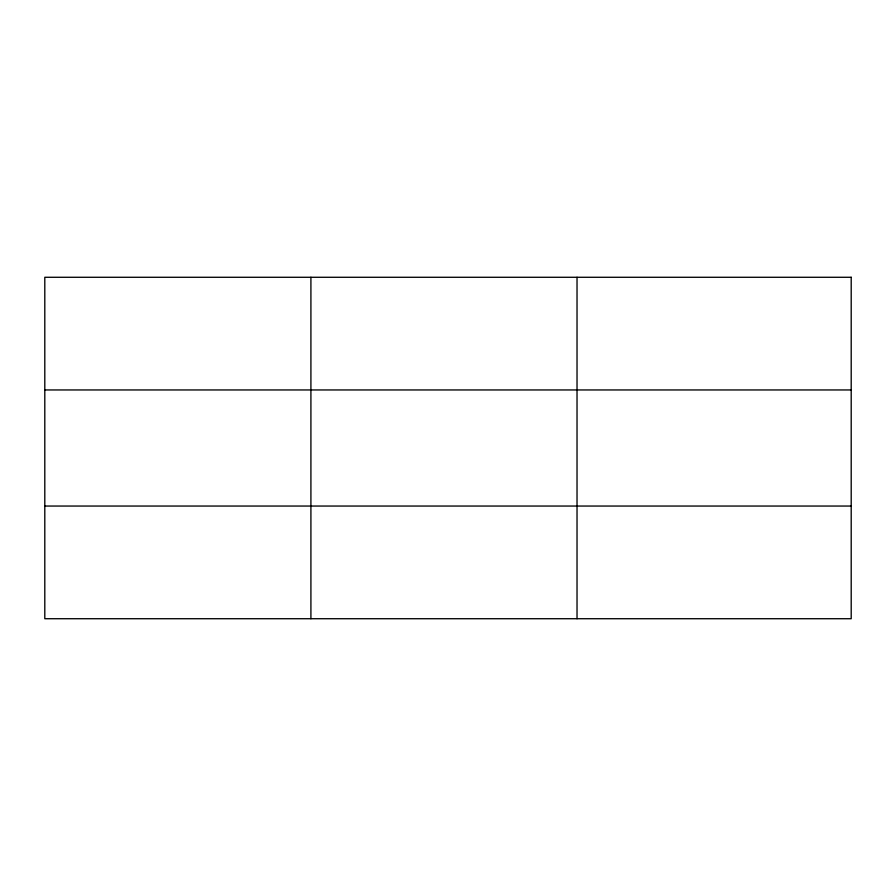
<?xml version="1.0" encoding="UTF-8"?>
<svg xmlns="http://www.w3.org/2000/svg" width="896" height="896" viewBox="0 0 896 896"><rect width="100%" height="100%" fill="white"/><g stroke="black" fill="none" stroke-linecap="round" stroke-linejoin="round"><path stroke-width="1.34" d="M310.912 618.722L310.912 277.278M577.024 618.722L577.024 277.278M44.8 389.95L851.2 389.95M44.8 506.05L851.2 506.05M851.2 277.278L851.2 618.722L44.8 618.722L44.8 277.278L851.2 277.278"/></g></svg>
